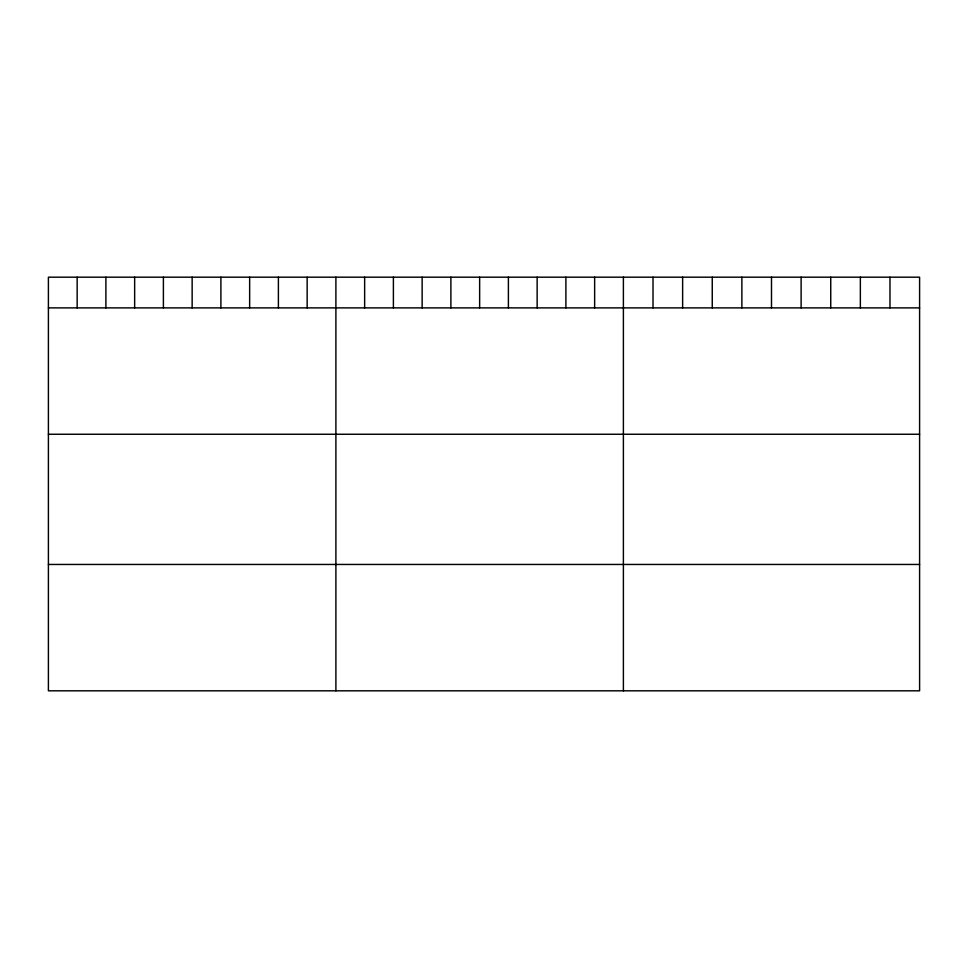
<?xml version="1.0" encoding="UTF-8"?>
<svg xmlns="http://www.w3.org/2000/svg" width="968" height="968" viewBox="0 0 968 968"><rect width="100%" height="100%" fill="white"/><g stroke="black" fill="none" stroke-linecap="round" stroke-linejoin="round"><path stroke-width="1.45" d="M919.6 307.885L919.6 690.813L48.4 690.813L48.4 277.187L919.6 277.187L919.6 307.885L48.4 307.885M48.4 434.257L919.6 434.257M48.4 564.453L919.6 564.453M889.979 277.187L889.979 307.885M860.358 277.187L860.358 307.885M830.738 277.187L830.738 307.885M801.117 277.187L801.117 307.885M771.496 277.187L771.496 307.885M741.875 277.187L741.875 307.885M712.254 277.187L712.254 307.885M682.634 277.187L682.634 307.885M653.013 277.187L653.013 307.885M623.392 277.187L623.392 690.813M594.642 277.187L594.642 307.885M565.893 277.187L565.893 307.885M537.143 277.187L537.143 307.885M508.394 277.187L508.394 307.885M479.644 277.187L479.644 307.885M450.894 277.187L450.894 307.885M422.145 277.187L422.145 307.885M393.395 277.187L393.395 307.885M364.646 277.187L364.646 307.885M335.896 277.187L335.896 690.813M307.146 277.187L307.146 307.885M278.397 277.187L278.397 307.885M249.647 277.187L249.647 307.885M220.898 277.187L220.898 307.885M192.148 277.187L192.148 307.885M163.398 277.187L163.398 307.885M134.649 277.187L134.649 307.885M105.899 277.187L105.899 307.885M77.15 277.187L77.15 307.885"/></g></svg>
